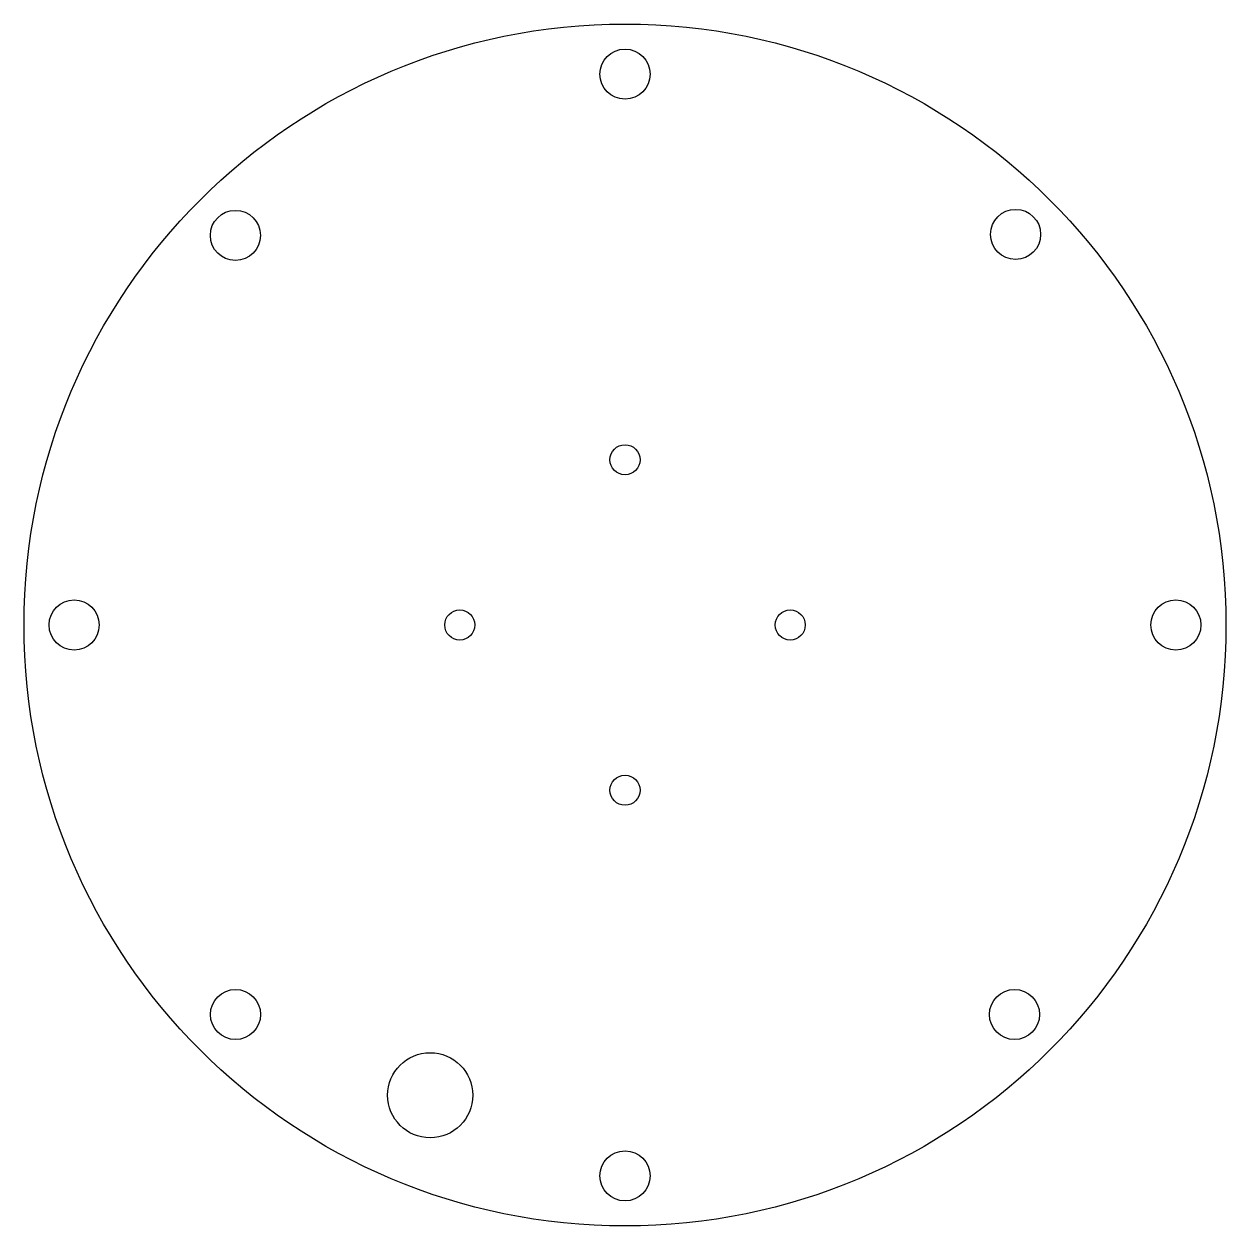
# Model space of a CAD drawing. Header units: millimetres. Extents: x -70 to 50, y -70 to 50.
import ezdxf

# ---------------------------------------------------------------- set-up
doc = ezdxf.new("R2010")
doc.units = ezdxf.units.MM
doc.layers.get('0').update_dxf_attribs({"linetype": 'CONTINUOUS'})

msp = doc.modelspace()

# ---------------------------------------------------------------- linework, layer by layer
for centre, radius in [((-10, -10), 60), ((-10, 45), 2.5), ((-48.9, 28.9), 2.5), ((29, 29), 2.5), ((-10, 6.5), 1.5), ((-65, -10), 2.5), ((45, -10), 2.5), ((-26.5, -10), 1.5), ((6.5, -10), 1.5), ((-10, -26.5), 1.5), ((-48.89, -48.89), 2.5), ((28.89, -48.89), 2.5), ((-29.45, -56.95), 4.25), ((-10, -65), 2.5)]:
    msp.add_circle(centre, radius)

doc.saveas('drawing.dxf')
